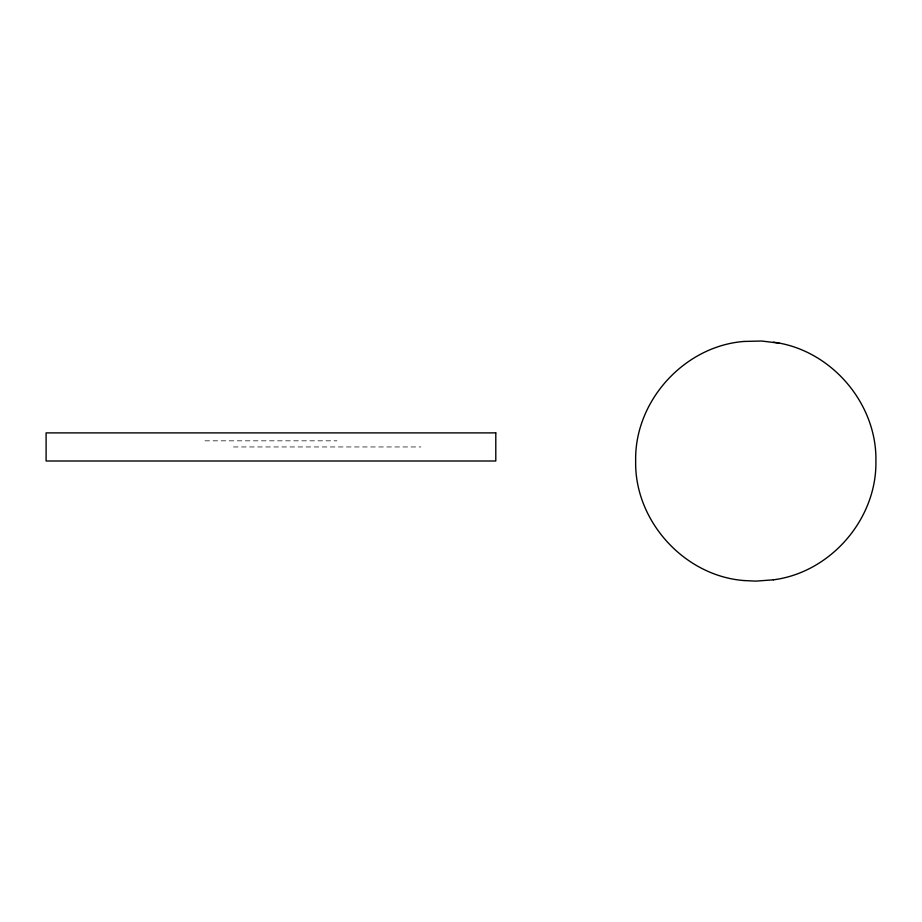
<?xml version="1.0" encoding="UTF-8"?>
<svg xmlns="http://www.w3.org/2000/svg" width="922" height="922" viewBox="0 0 922 922"><rect width="100%" height="100%" fill="white"/><g stroke="black" fill="none" stroke-linecap="round" stroke-linejoin="round"><path stroke-width="0.69" stroke-dasharray="4.61 3.46" d="M204.961 440.831L336.933 440.831M233.473 446.951L420.847 446.951"/><path stroke-width="1.38" d="M773.397 579.823C830.757 572.47 877.041 518.809 875.9 461C877.041 403.191 830.757 349.53 773.408 342.177M744.008 341.451C684.251 346.05 634.382 401.082 635.661 461C634.382 520.918 684.262 575.962 744.019 580.549M773.408 579.823L755.786 581.125L744.008 580.549M744.019 341.451L761.653 341.013L779.205 343.18M495.794 432.891L46.1 432.891L46.1 461L495.794 461L495.794 432.891"/></g></svg>
